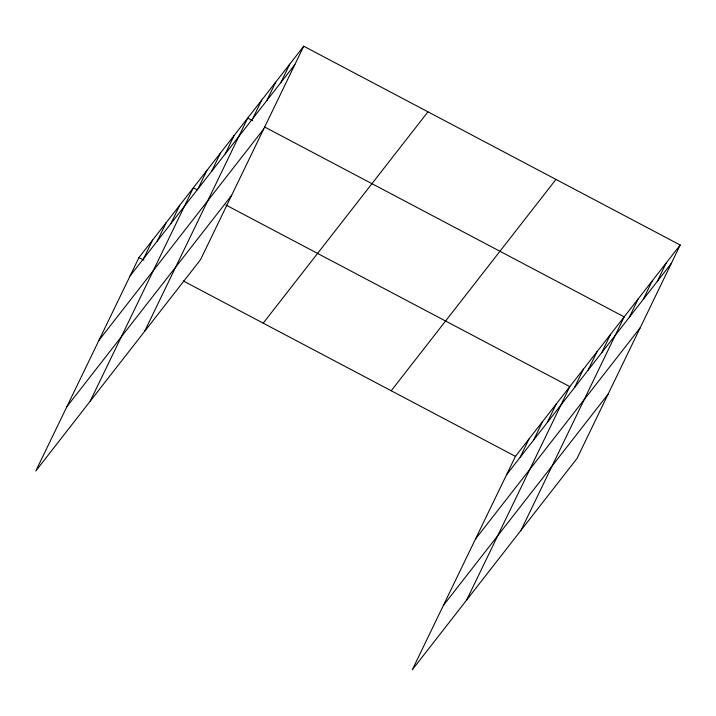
<?xml version="1.0" encoding="UTF-8"?>
<svg xmlns="http://www.w3.org/2000/svg" width="716" height="716" viewBox="0 0 716 716"><rect width="100%" height="100%" fill="white"/><g stroke="black" fill="none" stroke-linecap="round" stroke-linejoin="round"><path stroke-width="1.07" d="M303.727 46.209L138.976 257.554L35.8 470.976L200.552 259.639L303.727 46.209L680.2 245.024L577.024 458.446L412.273 669.791L515.448 456.361L680.2 245.024M143.665 258.521L152.571 240.12M157.26 241.086L166.157 222.685M170.856 223.652L179.752 205.241M90.171 401.237L193.347 187.807L197.285 189.892M198.037 188.782L206.933 170.372M211.632 171.348L220.528 152.938M225.218 153.913L234.123 135.503M144.542 331.499L247.709 118.068L252.641 120.673M252.82 118.516L261.716 100.106M266.826 100.544L275.723 82.143M280.824 82.582L289.729 64.18M520.138 457.336L529.034 438.926M533.733 439.901L542.63 421.491M547.319 422.458L556.225 404.057M466.635 600.044L569.811 386.622L225.88 204.991M574.509 387.589L583.406 369.188M588.096 370.154L597.001 351.744M601.691 352.72L610.587 334.309M521.006 530.305L624.182 316.875L264.473 126.92M629.292 317.322L638.189 298.912M643.29 299.36L652.195 280.949M657.297 281.397L666.193 262.987M130.079 275.955L294.831 64.619M98.969 340.315L263.721 128.978M66.91 406.625L231.671 195.28M263.211 323.158L427.962 111.821M391.213 390.757L555.965 179.412M506.543 474.771L671.304 263.425M475.433 539.121L640.193 327.785M443.383 605.432L608.135 394.095M138.976 257.554L143.907 260.159M183.341 280.985L515.448 456.361"/></g></svg>
